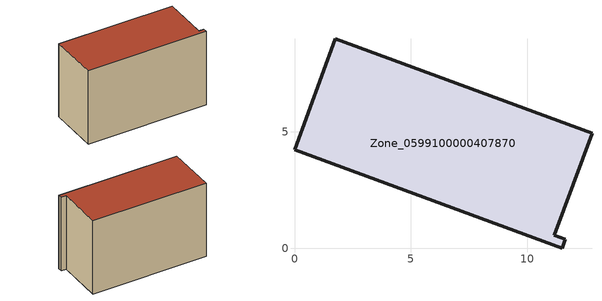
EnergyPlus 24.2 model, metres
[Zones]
Zone_0599100000407870
 floor ground (C_G): 0,4.23 1.76,9 12.77,4.94 11.15,0.56 11.62,0.39 11.48,0 z0
 wall outside (C_F): 11.62,0.39 11.15,0.56 12.77,4.94 1.76,9 0,4.23 11.48,0 11.62,0.39 z0:7.83
 roof outside (C_R): 0,4.23 11.48,0 11.62,0.39 11.15,0.56 12.77,4.94 1.76,9 z7.83
[BUILDING]
Pand.0599100000407870: North Axis=0; Terrain=City; Loads Convergence Tolerance Value=0.04; Temperature Convergence Tolerance Value=0.4; Solar Distribution=FullExterior; Maximum Number of Warmup Days=25; Minimum Number of Warmup Days=1
[Site:Location]
Rotterdam.The.Hague.AP_ZH_NLD Design_Conditions: Latitude=51.96; Longitude=4.45; Time Zone=1; Elevation=-4.5
[SITE:GROUNDTEMPERATURE:BUILDINGSURFACE]
18, 18, 18, 18, 18, 18, 18, 18, 18, 18, 18, 18
[MATERIAL] Thermal Absorptance=0.9; Solar Absorptance=0.7; Visible Absorptance=0.7
Name | Roughness | Thickness | Conductivity | Density | Specific Heat
G.TI.1992-2005 | MediumSmooth | 0.15 | 0.06 | 540 | 1210
F.TI.1992-2005 | Rough | 0.3 | 0.12 | 1920 | 840
R.TI.1992-2005 | MediumRough | 0.2 | 0.08 | 1500 | 1000
[CONSTRUCTION]
C_G: G.TI.1992-2005
C_F: F.TI.1992-2005
C_R: R.TI.1992-2005
[ZONE]
Zone_0599100000407870: Type=1; Multiplier=1; Ceiling Height=Autocalculate; Volume=Autocalculate; Floor Area=autocalculate; Part of Total Floor Area=Yes
[ZONEINFILTRATION:DESIGNFLOWRATE]
Infil_Zone_0599100000407870: Zone or ZoneList or Space or SpaceList=Zone_0599100000407870; Schedule=AlwaysOn; Design Flow Rate Calculation Method=Flow/Area; Flow Rate per Floor Area=0.0015; Constant Term Coefficient=1; Temperature Term Coefficient=0; Velocity Term Coefficient=0; Velocity Squared Term Coefficient=0
[HVACTEMPLATE:ZONE:IDEALLOADSAIRSYSTEM]
Zone_0599100000407870: Maximum Heating Supply Air Temperature=50; Minimum Cooling Supply Air Temperature=13; Maximum Heating Supply Air Humidity Ratio=0.0156; Minimum Cooling Supply Air Humidity Ratio=0.0077; Heating Limit=NoLimit; Cooling Limit=NoLimit; Dehumidification Control Type=ConstantSensibleHeatRatio; Cooling Sensible Heat Ratio=0.7; Dehumidification Setpoint=60; Humidification Control Type=None; Humidification Setpoint=30; Outdoor Air Method=None; Outdoor Air Flow Rate per Person=0.00944; Outdoor Air Flow Rate per Zone Floor Area=0; Outdoor Air Flow Rate per Zone=0; Demand Controlled Ventilation Type=None; Outdoor Air Economizer Type=NoEconomizer; Heat Recovery Type=None; Sensible Heat Recovery Effectiveness=0.7; Latent Heat Recovery Effectiveness=0.65
[ZONECONTROL:THERMOSTAT]
ThermostatControl_Zone_0599100000407870: Zone or ZoneList=Zone_0599100000407870; Control Type Schedule=DualSetpointControlType; Control 1=Thermostat_Zone_0599100000407870; Temperature Difference Between Cutout And Setpoint=0
[THERMOSTATSETPOINT:DUALSETPOINT]
Thermostat_Zone_0599100000407870: Heating Setpoint Temperature Schedule=HeatingSetpoint_Zone_0599100000407870; Cooling Setpoint Temperature Schedule=CoolingSetpoint_Zone_0599100000407870
[SCHEDULE:COMPACT]
HeatingSetpoint_Zone_0599100000407870: Through: 12/31, For: AllDays, Until: 24:00, 21
CoolingSetpoint_Zone_0599100000407870: Through: 12/31, For: AllDays, Until: 24:00, 24
DualSetpointControlType: Through: 12/31, For: AllDays, Until: 24:00, 4
AlwaysOn: Through: 12/31, For: AllDays, Until: 24:00, 1
